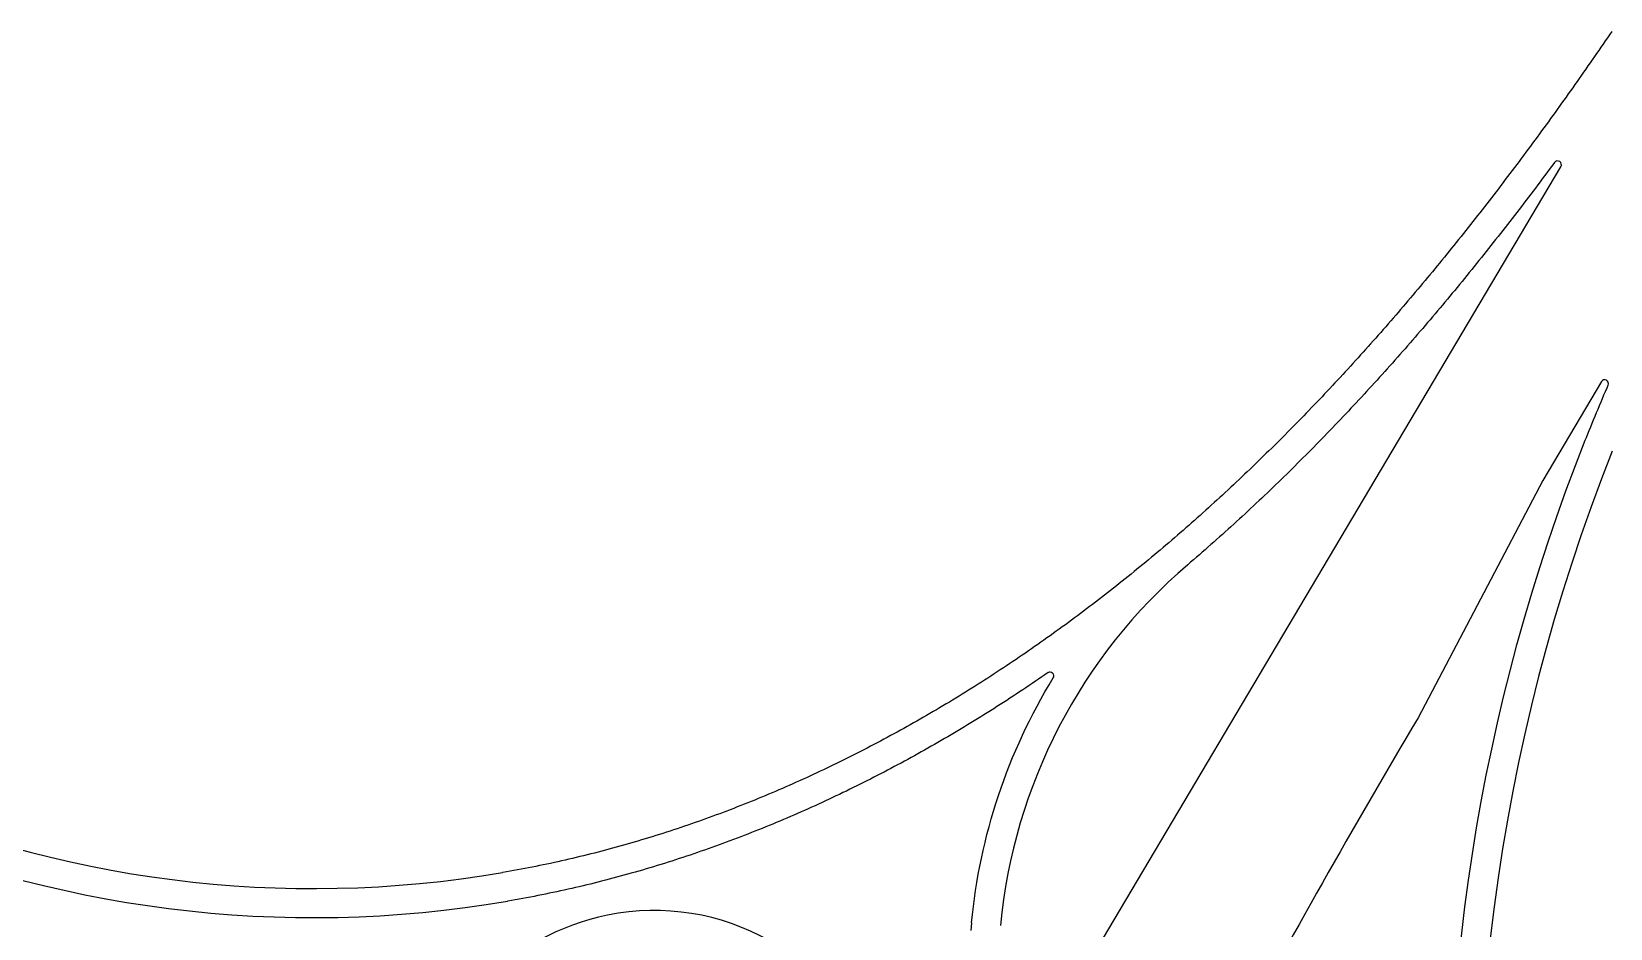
# Model space of a CAD drawing. Header units: millimetres. Extents: x 152904052 to 153933663, y 538271515 to 539240469.
# Drawn here: x 153596933 to 153601061, y 539129914 to 539132260 of the extents above; entities that cross this region are included whole.
import ezdxf

# ---------------------------------------------------------------- set-up
doc = ezdxf.new("R2010")
doc.units = ezdxf.units.MM
doc.layers.add('BORD', color=7, linetype='Continuous')

msp = doc.modelspace()

# ---------------------------------------------------------------- linework, layer by layer
at = {"layer": 'BORD', "color": 137, "ltscale": 10}
for points in [[(153601064.2, 539132259.5), (153601058.6, 539132251.3), (153601052.9, 539132243.1), (153601047.3, 539132234.9), (153601041.7, 539132226.7), (153601036, 539132218.5), (153601030.4, 539132210.3), (153601024.7, 539132202.1), (153601019.1, 539132194), (153601013.4, 539132185.8), (153601007.7, 539132177.6), (153601002, 539132169.5), (153600996.4, 539132161.3), (153600990.7, 539132153.2), (153600984.9, 539132145.1), (153600979.2, 539132136.9), (153600973.5, 539132128.8), (153600967.8, 539132120.7), (153600962, 539132112.6), (153600956.3, 539132104.5), (153600950.5, 539132096.4), (153600944.8, 539132088.3), (153600939, 539132080.2), (153600933.2, 539132072.1), (153600927.4, 539132064), (153600921.6, 539132056), (153600915.8, 539132047.9), (153600910, 539132039.8), (153600904.2, 539132031.8), (153600898.4, 539132023.7), (153600892.5, 539132015.7), (153600886.7, 539132007.7), (153600880.8, 539131999.7), (153600874.9, 539131991.6), (153600869.1, 539131983.6), (153600863.2, 539131975.6), (153600857.3, 539131967.6), (153600851.4, 539131959.7), (153600845.5, 539131951.7), (153600839.6, 539131943.7), (153600833.6, 539131935.7), (153600827.7, 539131927.8), (153600821.8, 539131919.8), (153600815.8, 539131911.9), (153600809.8, 539131903.9), (153600803.9, 539131896), (153600797.9, 539131888.1), (153600791.9, 539131880.2), (153600785.9, 539131872.3), (153600779.9, 539131864.4), (153600773.9, 539131856.5), (153600767.8, 539131848.6), (153600761.8, 539131840.7), (153600755.8, 539131832.8), (153600749.7, 539131825), (153600743.6, 539131817.1), (153600737.6, 539131809.3), (153600731.5, 539131801.4), (153600725.4, 539131793.6), (153600719.3, 539131785.8), (153600713.1, 539131778), (153600707, 539131770.2), (153600700.9, 539131762.4), (153600694.7, 539131754.6), (153600688.6, 539131746.8), (153600682.4, 539131739), (153600676.3, 539131731.3), (153600670.1, 539131723.5), (153600663.9, 539131715.8), (153600657.7, 539131708), (153600651.5, 539131700.3), (153600645.2, 539131692.6), (153600639, 539131684.9), (153600632.7, 539131677.2), (153600626.5, 539131669.5), (153600620.2, 539131661.8), (153600613.9, 539131654.1), (153600607.7, 539131646.5), (153600601.4, 539131638.8), (153600595.1, 539131631.1), (153600588.7, 539131623.5), (153600582.4, 539131615.9), (153600576.1, 539131608.3), (153600569.7, 539131600.6), (153600563.4, 539131593), (153600557, 539131585.5), (153600550.6, 539131577.9), (153600544.2, 539131570.3), (153600537.8, 539131562.7), (153600531.4, 539131555.2), (153600525, 539131547.6), (153600518.5, 539131540.1), (153600512.1, 539131532.6), (153600505.6, 539131525.1), (153600499.2, 539131517.6), (153600492.7, 539131510.1), (153600486.2, 539131502.6), (153600479.7, 539131495.1), (153600473.2, 539131487.6), (153600466.6, 539131480.2), (153600460.1, 539131472.7), (153600453.6, 539131465.3), (153600447, 539131457.9), (153600440.4, 539131450.5), (153600433.8, 539131443.1), (153600427.2, 539131435.7), (153600420.6, 539131428.3), (153600414, 539131420.9), (153600407.4, 539131413.6), (153600400.8, 539131406.2), (153600394.1, 539131398.9), (153600387.5, 539131391.6), (153600380.8, 539131384.3), (153600374.1, 539131376.9), (153600367.4, 539131369.7), (153600360.7, 539131362.4), (153600354, 539131355.1), (153600347.2, 539131347.8), (153600340.5, 539131340.6), (153600333.7, 539131333.4), (153600327, 539131326.1), (153600320.2, 539131318.9), (153600313.4, 539131311.7), (153600306.6, 539131304.5), (153600299.8, 539131297.4), (153600293, 539131290.2), (153600286.1, 539131283), (153600279.3, 539131275.9), (153600272.4, 539131268.8), (153600265.5, 539131261.7), (153600258.7, 539131254.5), (153600251.8, 539131247.5), (153600244.8, 539131240.4), (153600237.9, 539131233.3), (153600231, 539131226.3), (153600224, 539131219.2), (153600217.1, 539131212.2), (153600210.1, 539131205.2), (153600203.1, 539131198.2), (153600196.1, 539131191.2), (153600189.1, 539131184.2), (153600182.1, 539131177.2), (153600175.1, 539131170.3), (153600168, 539131163.3), (153600161, 539131156.4), (153600153.9, 539131149.5), (153600146.8, 539131142.6), (153600139.7, 539131135.7), (153600132.6, 539131128.8), (153600125.5, 539131122), (153600118.4, 539131115.1), (153600111.2, 539131108.3), (153600104.1, 539131101.5), (153600096.9, 539131094.6), (153600089.7, 539131087.9), (153600082.5, 539131081.1), (153600075.3, 539131074.3), (153600068.1, 539131067.6), (153600060.9, 539131060.8), (153600053.6, 539131054.1), (153600046.4, 539131047.4), (153600039.1, 539131040.7), (153600031.8, 539131034), (153600024.5, 539131027.4), (153600017.2, 539131020.7), (153600009.9, 539131014.1), (153600002.6, 539131007.4), (153599995.2, 539131000.8), (153599987.9, 539130994.2), (153599980.5, 539130987.7), (153599973.1, 539130981.1), (153599965.7, 539130974.6), (153599958.3, 539130968), (153599950.9, 539130961.5), (153599943.4, 539130955), (153599936, 539130948.5), (153599928.5, 539130942), (153599921.1, 539130935.6), (153599913.6, 539130929.1), (153599906.1, 539130922.7), (153599898.6, 539130916.3), (153599891, 539130909.9), (153599883.5, 539130903.5), (153599876, 539130897.2), (153599868.4, 539130890.8), (153599860.8, 539130884.5), (153599853.2, 539130878.2), (153599845.6, 539130871.9), (153599838, 539130865.6), (153599830.4, 539130859.3), (153599822.7, 539130853.1), (153599815.1, 539130846.9), (153599807.4, 539130840.7), (153599799.7, 539130834.5), (153599792, 539130828.3), (153599784.3, 539130822.1), (153599776.6, 539130816), (153599768.9, 539130809.8), (153599761.1, 539130803.7), (153599753.4, 539130797.6), (153599745.6, 539130791.5), (153599737.8, 539130785.5), (153599730, 539130779.4), (153599722.2, 539130773.4), (153599714.4, 539130767.4), (153599706.6, 539130761.4), (153599698.7, 539130755.4), (153599690.9, 539130749.5), (153599683, 539130743.5), (153599675.1, 539130737.6), (153599667.2, 539130731.7), (153599659.3, 539130725.8), (153599651.4, 539130719.9), (153599643.4, 539130714.1), (153599635.5, 539130708.2), (153599627.5, 539130702.4), (153599619.5, 539130696.6), (153599611.5, 539130690.9), (153599603.5, 539130685.1), (153599595.5, 539130679.4), (153599587.5, 539130673.6), (153599579.4, 539130667.9), (153599571.4, 539130662.3), (153599563.3, 539130656.6), (153599555.2, 539130650.9), (153599547.1, 539130645.3), (153599539, 539130639.7), (153599530.9, 539130634.1), (153599522.8, 539130628.6), (153599514.6, 539130623), (153599506.5, 539130617.5), (153599498.3, 539130612), (153599490.1, 539130606.5), (153599481.9, 539130601), (153599473.7, 539130595.6), (153599465.5, 539130590.1), (153599457.3, 539130584.7), (153599449, 539130579.3), (153599440.8, 539130574), (153599432.5, 539130568.6), (153599424.2, 539130563.3), (153599415.9, 539130558), (153599407.6, 539130552.7), (153599399.3, 539130547.4), (153599390.9, 539130542.2), (153599382.6, 539130536.9), (153599374.2, 539130531.7), (153599365.8, 539130526.6), (153599357.5, 539130521.4), (153599349.1, 539130516.2), (153599340.7, 539130511.1), (153599332.2, 539130506), (153599323.8, 539130501), (153599315.3, 539130495.9), (153599306.9, 539130490.9), (153599298.4, 539130485.8), (153599289.9, 539130480.9), (153599281.4, 539130475.9), (153599272.9, 539130470.9), (153599264.4, 539130466), (153599255.9, 539130461.1), (153599247.3, 539130456.2), (153599238.8, 539130451.4), (153599230.2, 539130446.5), (153599221.6, 539130441.7), (153599213, 539130436.9), (153599204.4, 539130432.2), (153599195.8, 539130427.4), (153599187.1, 539130422.7), (153599178.5, 539130418), (153599169.8, 539130413.3), (153599161.2, 539130408.6), (153599152.5, 539130404), (153599143.8, 539130399.4), (153599135.1, 539130394.8), (153599126.4, 539130390.3), (153599117.7, 539130385.7), (153599108.9, 539130381.2), (153599100.2, 539130376.7), (153599091.4, 539130372.2), (153599082.6, 539130367.8), (153599073.8, 539130363.4), (153599065, 539130359), (153599056.2, 539130354.6), (153599047.4, 539130350.3), (153599038.6, 539130345.9), (153599029.7, 539130341.6), (153599020.9, 539130337.4), (153599012, 539130333.1), (153599003.1, 539130328.9), (153598994.3, 539130324.7), (153598985.4, 539130320.5), (153598976.4, 539130316.3), (153598967.5, 539130312.2), (153598958.6, 539130308.1), (153598949.6, 539130304), (153598940.7, 539130300), (153598931.7, 539130296), (153598922.8, 539130292), (153598913.8, 539130288), (153598904.8, 539130284), (153598895.8, 539130280.1), (153598886.7, 539130276.2), (153598877.7, 539130272.3), (153598868.7, 539130268.5), (153598859.6, 539130264.7), (153598850.5, 539130260.9), (153598841.5, 539130257.1), (153598832.4, 539130253.3), (153598823.3, 539130249.6), (153598814.2, 539130245.9), (153598805.1, 539130242.3), (153598796, 539130238.6), (153598786.8, 539130235), (153598777.7, 539130231.4), (153598768.5, 539130227.9), (153598759.4, 539130224.4), (153598750.2, 539130220.8), (153598741, 539130217.4), (153598731.8, 539130213.9), (153598722.6, 539130210.5), (153598713.4, 539130207.1), (153598704.2, 539130203.7), (153598694.9, 539130200.4), (153598685.7, 539130197.1), (153598676.4, 539130193.8), (153598667.2, 539130190.5), (153598657.9, 539130187.3), (153598648.6, 539130184.1), (153598639.3, 539130180.9), (153598630, 539130177.8), (153598620.7, 539130174.7), (153598611.4, 539130171.6), (153598602.1, 539130168.5), (153598592.7, 539130165.5), (153598583.4, 539130162.5), (153598574, 539130159.5), (153598564.7, 539130156.6), (153598555.3, 539130153.7), (153598545.9, 539130150.8), (153598536.6, 539130147.9), (153598527.2, 539130145.1), (153598517.8, 539130142.3), (153598508.3, 539130139.5), (153598498.9, 539130136.8), (153598489.5, 539130134.1), (153598480.1, 539130131.4), (153598470.6, 539130128.7), (153598461.2, 539130126.1), (153598451.7, 539130123.5), (153598442.2, 539130120.9), (153598432.8, 539130118.4), (153598423.3, 539130115.9), (153598413.8, 539130113.4), (153598404.3, 539130111), (153598394.8, 539130108.6), (153598385.3, 539130106.2), (153598375.8, 539130103.8), (153598366.2, 539130101.5), (153598356.7, 539130099.2), (153598347.2, 539130096.9), (153598337.6, 539130094.7), (153598328.1, 539130092.5), (153598318.5, 539130090.3), (153598308.9, 539130088.2), (153598299.4, 539130086.1), (153598289.8, 539130084), (153598280.2, 539130082), (153598270.6, 539130080), (153598261, 539130078), (153598251.4, 539130076), (153598241.8, 539130074.1), (153598232.2, 539130072.2), (153598222.6, 539130070.4), (153598212.9, 539130068.5), (153598203.3, 539130066.8), (153598193.7, 539130065), (153598184, 539130063.3), (153598174.4, 539130061.6), (153598164.7, 539130059.9), (153598163.9, 539130059.8)], [(153599590.4, 539130582.9), (153599582.2, 539130577.2), (153599573.9, 539130571.5), (153599565.6, 539130565.8), (153599557.4, 539130560.1), (153599549, 539130554.5), (153599540.7, 539130548.9), (153599532.4, 539130543.3), (153599524, 539130537.7), (153599515.7, 539130532.2), (153599507.3, 539130526.7), (153599498.9, 539130521.2), (153599490.5, 539130515.7), (153599482.1, 539130510.2), (153599473.7, 539130504.7), (153599465.2, 539130499.3), (153599456.8, 539130493.9), (153599448.3, 539130488.5), (153599439.8, 539130483.1), (153599431.3, 539130477.8), (153599422.8, 539130472.5), (153599414.3, 539130467.2), (153599405.8, 539130461.9), (153599397.2, 539130456.6), (153599388.7, 539130451.4), (153599380.1, 539130446.2), (153599371.5, 539130441), (153599362.9, 539130435.8), (153599354.3, 539130430.6), (153599345.7, 539130425.5), (153599337, 539130420.4), (153599328.4, 539130415.3), (153599319.7, 539130410.2), (153599311, 539130405.2), (153599302.3, 539130400.2), (153599293.6, 539130395.2), (153599284.9, 539130390.2), (153599276.2, 539130385.2), (153599267.4, 539130380.3), (153599258.7, 539130375.4), (153599249.9, 539130370.5), (153599241.1, 539130365.6), (153599232.3, 539130360.8), (153599223.5, 539130356), (153599214.7, 539130351.2), (153599205.9, 539130346.4), (153599197, 539130341.6), (153599188.2, 539130336.9), (153599179.3, 539130332.2), (153599170.4, 539130327.5), (153599161.5, 539130322.9), (153599152.6, 539130318.2), (153599143.7, 539130313.6), (153599134.8, 539130309), (153599125.8, 539130304.5), (153599116.9, 539130299.9), (153599107.9, 539130295.4), (153599098.9, 539130290.9), (153599089.9, 539130286.5), (153599080.9, 539130282), (153599071.9, 539130277.6), (153599062.9, 539130273.2), (153599053.8, 539130268.9), (153599044.8, 539130264.5), (153599035.7, 539130260.2), (153599026.6, 539130255.9), (153599017.6, 539130251.7), (153599008.5, 539130247.4), (153598999.3, 539130243.2), (153598990.2, 539130239), (153598981.1, 539130234.8), (153598971.9, 539130230.7), (153598962.8, 539130226.6), (153598953.6, 539130222.5), (153598944.4, 539130218.4), (153598935.2, 539130214.4), (153598926, 539130210.4), (153598916.8, 539130206.4), (153598907.6, 539130202.4), (153598898.3, 539130198.5), (153598889.1, 539130194.6), (153598879.8, 539130190.7), (153598870.5, 539130186.9), (153598861.2, 539130183), (153598852, 539130179.2), (153598842.6, 539130175.5), (153598833.3, 539130171.7), (153598824, 539130168), (153598814.7, 539130164.3), (153598805.3, 539130160.6), (153598795.9, 539130157), (153598786.6, 539130153.4), (153598777.2, 539130149.8), (153598767.8, 539130146.3), (153598758.4, 539130142.7), (153598749, 539130139.2), (153598739.6, 539130135.8), (153598730.1, 539130132.3), (153598720.7, 539130128.9), (153598711.2, 539130125.5), (153598701.7, 539130122.1), (153598692.3, 539130118.8), (153598682.8, 539130115.5), (153598673.3, 539130112.2), (153598663.8, 539130109), (153598654.3, 539130105.8), (153598644.7, 539130102.6), (153598635.2, 539130099.4), (153598625.7, 539130096.3), (153598616.1, 539130093.2), (153598606.5, 539130090.1), (153598597, 539130087.1), (153598587.4, 539130084), (153598577.8, 539130081.1), (153598568.2, 539130078.1), (153598558.6, 539130075.2), (153598549, 539130072.3), (153598539.3, 539130069.4), (153598529.7, 539130066.6), (153598520.1, 539130063.8), (153598510.4, 539130061), (153598500.7, 539130058.2), (153598491.1, 539130055.5), (153598481.4, 539130052.8), (153598471.7, 539130050.2), (153598462, 539130047.5), (153598452.3, 539130045), (153598442.6, 539130042.4), (153598432.9, 539130039.8), (153598423.1, 539130037.3), (153598413.4, 539130034.9), (153598403.6, 539130032.4), (153598393.9, 539130030), (153598384.1, 539130027.6), (153598374.4, 539130025.3), (153598364.6, 539130023), (153598354.8, 539130020.7), (153598345, 539130018.4), (153598335.2, 539130016.2), (153598325.4, 539130014), (153598315.6, 539130011.9), (153598305.8, 539130009.7), (153598295.9, 539130007.6), (153598286.1, 539130005.6), (153598276.3, 539130003.5), (153598266.4, 539130001.5), (153598256.6, 539129999.6), (153598246.7, 539129997.6), (153598236.8, 539129995.7), (153598227, 539129993.9), (153598217.1, 539129992), (153598207.2, 539129990.2), (153598197.3, 539129988.4), (153598187.4, 539129986.7), (153598177.5, 539129985), (153598176.7, 539129984.9)]]:
    msp.add_lwpolyline(points, dxfattribs=at)
for points in [[(153599127.6, 539128864.8), (153600931.1, 539131906, 0.950752), (153600914.4, 539131917.1), (153600912.5, 539131914.5), (153600906.5, 539131906.4), (153600900.6, 539131898.4), (153600894.6, 539131890.3), (153600888.6, 539131882.3), (153600882.6, 539131874.3), (153600876.6, 539131866.3), (153600870.6, 539131858.3), (153600864.5, 539131850.2), (153600858.5, 539131842.3), (153600852.5, 539131834.3), (153600846.4, 539131826.3), (153600840.3, 539131818.3), (153600834.3, 539131810.3), (153600828.2, 539131802.4), (153600822.1, 539131794.4), (153600816, 539131786.5), (153600809.9, 539131778.6), (153600803.7, 539131770.6), (153600797.6, 539131762.7), (153600791.5, 539131754.8), (153600785.3, 539131746.9), (153600779.1, 539131739), (153600773, 539131731.1), (153600766.8, 539131723.2), (153600760.6, 539131715.3), (153600754.4, 539131707.5), (153600748.2, 539131699.6), (153600741.9, 539131691.8), (153600735.7, 539131683.9), (153600729.5, 539131676.1), (153600723.2, 539131668.3), (153600716.9, 539131660.5), (153600710.6, 539131652.6), (153600704.4, 539131644.8), (153600698.1, 539131637.1), (153600691.7, 539131629.3), (153600685.4, 539131621.5), (153600679.1, 539131613.7), (153600672.7, 539131606), (153600666.4, 539131598.2), (153600660, 539131590.5), (153600653.7, 539131582.7), (153600647.3, 539131575), (153600640.9, 539131567.3), (153600634.5, 539131559.6), (153600628, 539131551.9), (153600621.6, 539131544.2), (153600615.2, 539131536.6), (153600608.7, 539131528.9), (153600602.2, 539131521.2), (153600595.8, 539131513.6), (153600589.3, 539131505.9), (153600582.8, 539131498.3), (153600576.3, 539131490.7), (153600569.8, 539131483.1), (153600563.2, 539131475.5), (153600556.7, 539131467.9), (153600550.1, 539131460.3), (153600543.6, 539131452.7), (153600537, 539131445.2), (153600530.4, 539131437.6), (153600523.8, 539131430.1), (153600517.2, 539131422.6), (153600510.5, 539131415), (153600503.9, 539131407.5), (153600497.3, 539131400), (153600490.6, 539131392.5), (153600483.9, 539131385), (153600477.2, 539131377.6), (153600470.5, 539131370.1), (153600463.8, 539131362.7), (153600457.1, 539131355.2), (153600450.4, 539131347.8), (153600443.6, 539131340.4), (153600436.9, 539131333), (153600430.1, 539131325.6), (153600423.3, 539131318.2), (153600416.5, 539131310.8), (153600409.7, 539131303.5), (153600402.9, 539131296.1), (153600396.1, 539131288.8), (153600389.2, 539131281.5), (153600382.4, 539131274.1), (153600375.5, 539131266.8), (153600368.7, 539131259.5), (153600361.8, 539131252.3), (153600354.9, 539131245), (153600347.9, 539131237.7), (153600341, 539131230.5), (153600334.1, 539131223.2), (153600327.1, 539131216), (153600320.2, 539131208.8), (153600313.2, 539131201.6), (153600306.2, 539131194.4), (153600299.2, 539131187.2), (153600292.2, 539131180.1), (153600285.1, 539131172.9), (153600278.1, 539131165.8), (153600271.1, 539131158.7), (153600264, 539131151.6), (153600256.9, 539131144.5), (153600249.8, 539131137.4), (153600242.7, 539131130.3), (153600235.6, 539131123.2), (153600228.5, 539131116.2), (153600221.3, 539131109.1), (153600214.2, 539131102.1), (153600207, 539131095.1), (153600199.8, 539131088.1), (153600192.6, 539131081.1), (153600185.4, 539131074.1), (153600178.2, 539131067.2), (153600171, 539131060.2), (153600163.7, 539131053.3), (153600156.5, 539131046.4), (153600149.2, 539131039.5), (153600141.9, 539131032.6), (153600134.6, 539131025.7), (153600127.3, 539131018.9), (153600120, 539131012), (153600112.6, 539131005.2), (153600105.3, 539130998.3), (153600097.9, 539130991.5), (153600090.5, 539130984.7), (153600083.1, 539130978), (153600075.7, 539130971.2), (153600068.3, 539130964.4), (153600060.9, 539130957.7), (153600053.4, 539130951), (153600046, 539130944.3), (153600038.5, 539130937.6), (153600031, 539130930.9), (153600023.5, 539130924.2), (153600016, 539130917.6), (153600008.5, 539130911), (153600001, 539130904.3), (153599993.4, 539130897.7), (153599985.9, 539130891.2), (153599978.3, 539130884.6), (153599970.7, 539130878), (153599963.1, 539130871.5), (153599955.5, 539130865)], [(153600995, 539131190.5), (153600998, 539131197.9), (153601001.7, 539131207.2), (153601005.5, 539131216.5), (153601009.2, 539131225.8), (153601013, 539131235.1), (153601016.8, 539131244.4), (153601020.6, 539131253.7), (153601024.5, 539131262.9), (153601028.3, 539131272.2), (153601032.2, 539131281.4), (153601036.1, 539131290.7), (153601040, 539131299.9), (153601043.9, 539131309.1), (153601047.9, 539131318.4), (153601051.8, 539131327.6), (153601055, 539131334.8, 0.938109), (153601037.2, 539131343.9), (153600883.6, 539131085), (153600557.6, 539130464.5, 0.010269), (153600066.6, 539129596.4, -0.009861), (153599573.1, 539128722.2)], [(153599658.4, 539127676.1, 0.090678), (153600587, 539127220.6, -0.102671), (153601269.6, 539126865.4, 0.828619), (153601284.7, 539126878, -0.226517), (153600995, 539131190.5)], [(153601065.6, 539131162.4, 0.253304), (153601617.9, 539126492.4)], [(153599955.5, 539130865, 0.194856), (153599466.1, 539129921.5)], [(153599390.5, 539129928.6, -0.114646), (153599604, 539130569, 0.811157), (153599589.8, 539130582.4)], [(153596468.7, 539130274.9, 0.148562), (153598163.9, 539130059.8)], [(153596437.6, 539130205.5, 0.148562), (153598176.7, 539129984.9)], [(153599137.2, 539129559.3, 0.369569), (153598438.4, 539129948.5)], [(153598438.3, 539129948.5, 0.312812), (153597953.1, 539129442.7)], [(153599390.5, 539129928.6), (153599388.6, 539129908.6, -0.084991)]]:
    msp.add_lwpolyline(points, format="xyb", dxfattribs=at)

doc.saveas('drawing.dxf')
